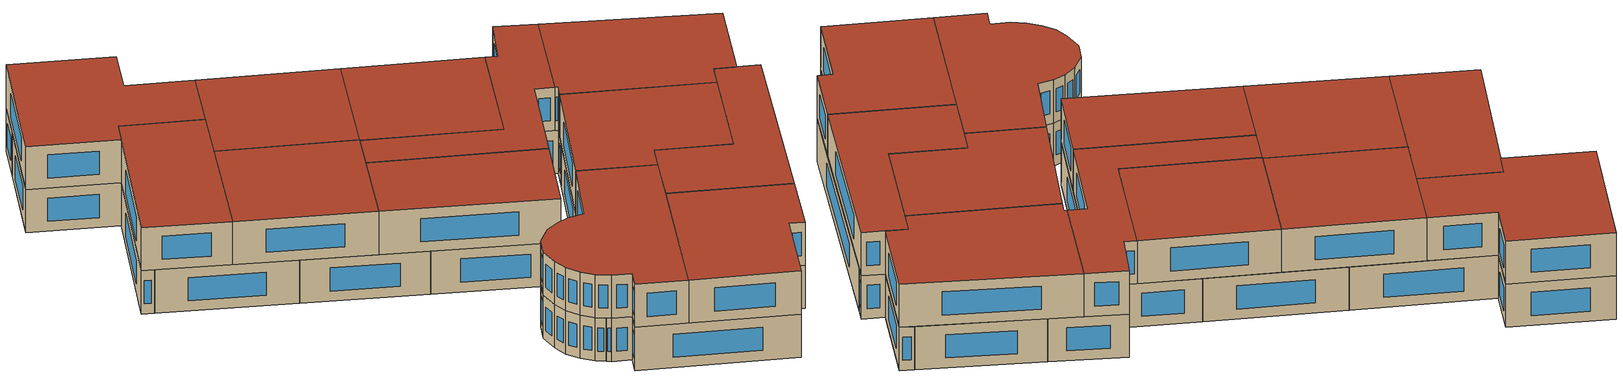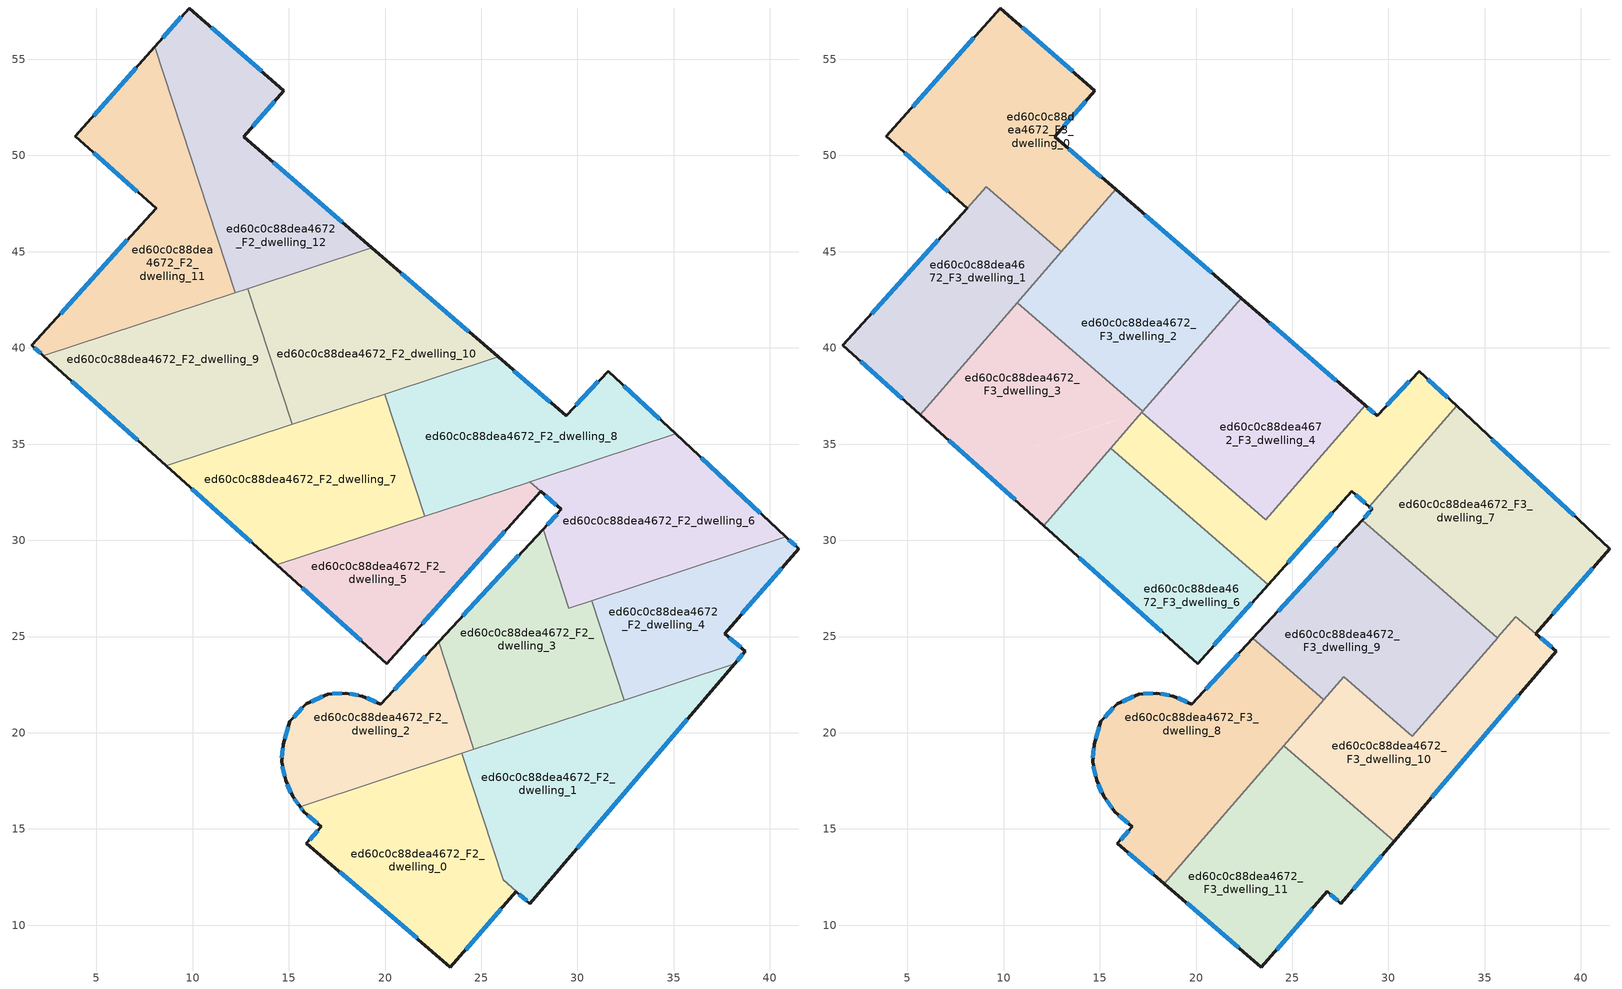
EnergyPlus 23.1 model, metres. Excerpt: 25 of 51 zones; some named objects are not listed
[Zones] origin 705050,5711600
ed60c0c88dea4672_F2_dwelling_0
 floor to ed60c0c88dea4672_F1_dwelling_0 (EU_floor_Construction): 23.99,18.93 26.15,12.36 26.82,11.75 23.4,7.83 15.92,14.25 16.69,15.12 15.78,15.91 15.59,16.17 z6
 wall outside (EU_wall_Construction): 15.59,16.17 15.78,15.91 16.69,15.12 15.92,14.25 23.4,7.83 26.82,11.75 z6:9
 wall to ed60c0c88dea4672_F2_dwelling_2 (EU_wall_Construction): 23.99,18.93 15.59,16.17 z6:9
 wall to ed60c0c88dea4672_F2_dwelling_1 (EU_wall_Construction): 26.82,11.75 26.15,12.36 23.99,18.93 z6:9
 window (EU_Window_Construction): 17.65,12.77 21.67,9.32 / 16.51,14.92 16.09,14.45 / 15.99,15.72 16.48,15.3 / 15.63,16.11 15.73,15.97 / 24.19,8.74 26.03,10.85 z6.69:8.31
ed60c0c88dea4672_F2_dwelling_1
 floor to ed60c0c88dea4672_F1_dwelling_1 (EU_floor_Construction): 38.17,23.58 27.53,11.11 26.82,11.75 26.14,12.36 23.99,18.93 z6
 wall outside (EU_wall_Construction): 26.82,11.75 27.53,11.11 38.17,23.58 z6:9
 wall to ed60c0c88dea4672_F2_dwelling_3 (EU_wall_Construction): 32.44,21.7 24.62,19.13 z6:9
 wall to ed60c0c88dea4672_F2_dwelling_4 (EU_wall_Construction): 38.17,23.58 32.44,21.7 z6:9
 wall to ed60c0c88dea4672_F2_dwelling_2 (EU_wall_Construction): 24.62,19.13 23.99,18.93 z6:9
 window (EU_Window_Construction): 30,14 35.71,20.7 / 26.99,11.6 27.37,11.26 z6.69:8.31
ed60c0c88dea4672_F2_dwelling_10
 floor to ed60c0c88dea4672_F1_dwelling_10 (EU_floor_Construction): 25.87,39.53 15.18,36.02 12.86,43.08 19.32,45.2 z6
 wall outside (EU_wall_Construction): 25.87,39.53 19.32,45.2 z6:9
 wall to ed60c0c88dea4672_F2_dwelling_9 (EU_wall_Construction): 12.86,43.08 15.18,36.02 z6:9
 wall to ed60c0c88dea4672_F2_dwelling_12 (EU_wall_Construction): 19.32,45.2 12.86,43.08 z6:9
 wall to ed60c0c88dea4672_F2_dwelling_8 (EU_wall_Construction): 19.99,37.6 25.87,39.53 z6:9
 wall to ed60c0c88dea4672_F2_dwelling_7 (EU_wall_Construction): 15.18,36.02 19.99,37.6 z6:9
 window (EU_Window_Construction): 24.36,40.84 20.84,43.89 z6.69:8.31
 ceiling adiabatic (EU_roof_Construction): 25.87,39.53 22.34,42.59 17.23,36.69 z9
ed60c0c88dea4672_F2_dwelling_11
 floor to ed60c0c88dea4672_F1_dwelling_11 (EU_floor_Construction): 8.04,55.64 12.23,42.88 2.25,39.6 1.65,40.14 8.1,47.26 3.9,51 z6
 wall outside (EU_wall_Construction): 8.04,55.64 3.9,51 8.1,47.26 1.65,40.14 2.25,39.6 z6:9
 wall to ed60c0c88dea4672_F2_dwelling_12 (EU_wall_Construction): 12.23,42.88 8.04,55.64 z6:9
 wall to ed60c0c88dea4672_F2_dwelling_9 (EU_wall_Construction): 2.25,39.6 12.23,42.88 z6:9
 window (EU_Window_Construction): 1.79,40.01 2.11,39.72 / 6.61,45.61 3.14,41.78 / 4.88,50.13 7.13,48.12 / 7.08,54.57 4.86,52.07 z6.69:8.31
 roof outside (EU_roof_Construction): 8.1,47.26 3.9,51 8.1,47.25 9.11,48.36 z9
ed60c0c88dea4672_F2_dwelling_12
 floor to ed60c0c88dea4672_F1_dwelling_12 (EU_floor_Construction): 14.74,53.37 12.65,50.97 19.32,45.2 12.23,42.88 8.04,55.64 9.83,57.66 z6
 wall outside (EU_wall_Construction): 19.32,45.2 12.65,50.97 14.74,53.37 9.83,57.66 8.04,55.64 z6:9
 wall to ed60c0c88dea4672_F2_dwelling_9 (EU_wall_Construction): 12.23,42.88 12.86,43.08 z6:9
 window (EU_Window_Construction): 17.78,46.54 14.19,49.64 / 9.42,57.19 8.45,56.11 / 13.61,54.36 10.97,56.67 / 13.14,51.53 14.26,52.82 z6.69:8.31
ed60c0c88dea4672_F2_dwelling_2
 floor to ed60c0c88dea4672_F1_dwelling_2 (EU_floor_Construction): 22.78,24.72 24.62,19.13 15.59,16.17 15.2,16.7 14.83,17.53 14.62,18.49 14.71,19.42 15.06,20.6 15.9,21.5 17.03,22 17.95,22.05 18.82,21.91 19.78,21.48 z6
 wall outside (EU_wall_Construction): 22.78,24.72 19.78,21.48 18.82,21.91 17.95,22.05 17.03,22 15.9,21.5 15.06,20.6 14.71,19.42 14.62,18.49 14.83,17.53 15.2,16.7 15.59,16.17 z6:9
 wall to ed60c0c88dea4672_F2_dwelling_3 (EU_wall_Construction): 24.62,19.13 22.78,24.72 z6:9
 window (EU_Window_Construction): 15.7,21.29 15.25,20.81 / 16.77,21.89 16.16,21.62 / 17.74,22.04 17.25,22.02 / 18.62,21.94 18.16,22.02 / 19.56,21.58 19.04,21.81 / 22.09,23.97 20.47,22.23 / 15.29,16.57 15.5,16.29 / 14.91,17.34 15.11,16.89 / 14.67,18.27 14.78,17.75 / 14.69,19.2 14.65,18.7 / 14.98,20.33 14.79,19.69 z6.69:8.31
 ceiling adiabatic (EU_roof_Construction): 24.62,19.13 24.55,19.33 24.29,19.03 z9
ed60c0c88dea4672_F2_dwelling_3
 floor to ed60c0c88dea4672_F1_dwelling_3 (EU_floor_Construction): 30.74,26.87 32.44,21.7 24.62,19.13 22.79,24.73 28.21,30.58 29.56,26.48 z6
 wall outside (EU_wall_Construction): 28.21,30.58 22.79,24.73 z6:9
 wall to ed60c0c88dea4672_F2_dwelling_6 (EU_wall_Construction): 30.74,26.87 29.56,26.48 28.21,30.58 z6:9
 wall to ed60c0c88dea4672_F2_dwelling_4 (EU_wall_Construction): 32.44,21.7 30.74,26.87 z6:9
 window (EU_Window_Construction): 26.95,29.23 24.04,26.08 z6.69:8.31
 ceiling adiabatic (EU_roof_Construction): 29.99,20.9 27.67,22.92 24.55,19.33 24.62,19.13 z9
ed60c0c88dea4672_F2_dwelling_4
 floor to ed60c0c88dea4672_F1_dwelling_4 (EU_floor_Construction): 41.5,29.56 37.65,25.15 38.72,24.23 38.17,23.58 32.44,21.7 30.74,26.87 40.83,30.18 z6
 wall outside (EU_wall_Construction): 38.17,23.58 38.72,24.23 37.65,25.15 41.5,29.56 40.83,30.18 z6:9
 wall to ed60c0c88dea4672_F2_dwelling_6 (EU_wall_Construction): 40.83,30.18 30.74,26.87 z6:9
 window (EU_Window_Construction): 38.48,24.44 37.9,24.94 / 38.3,23.73 38.6,24.08 / 41.34,29.71 40.99,30.04 / 38.54,26.17 40.61,28.54 z6.69:8.31
ed60c0c88dea4672_F2_dwelling_5
 floor to ed60c0c88dea4672_F1_dwelling_5 (EU_floor_Construction): 28.08,32.55 20.08,23.59 14.36,28.72 27.42,33 27.53,33.04 z6
 wall outside (EU_wall_Construction): 14.36,28.72 20.08,23.59 28.08,32.55 z6:9
 wall to ed60c0c88dea4672_F2_dwelling_6 (EU_wall_Construction): 28.08,32.55 27.53,33.04 27.42,33 z6:9
 wall to ed60c0c88dea4672_F2_dwelling_7 (EU_wall_Construction): 22.08,31.25 14.36,28.72 z6:9
 wall to ed60c0c88dea4672_F2_dwelling_8 (EU_wall_Construction): 27.42,33 22.08,31.25 z6:9
 window (EU_Window_Construction): 21.93,25.66 26.23,30.48 / 15.69,27.53 18.76,24.77 z6.69:8.31
 ceiling adiabatic (EU_roof_Construction): 20.08,23.59 23.76,27.7 20.33,30.68 14.36,28.72 z9; 23.64,31.06 24.49,32.04 23.05,31.57 z9
ed60c0c88dea4672_F2_dwelling_6
 floor to ed60c0c88dea4672_F1_dwelling_6 (EU_floor_Construction): 40.83,30.18 29.56,26.48 28.21,30.58 29.16,31.6 27.53,33.04 35.1,35.53 z6
 wall outside (EU_wall_Construction): 40.83,30.18 35.1,35.53 / 28.09,32.55 29.16,31.6 28.21,30.58 z6:9
 wall to ed60c0c88dea4672_F2_dwelling_8 (EU_wall_Construction): 30.93,34.16 27.54,33.04 27.41,33 / 35.1,35.53 30.94,34.16 z6:9
 window (EU_Window_Construction): 39.51,31.42 36.43,34.29 / 28.94,31.37 28.43,30.82 / 28.34,32.33 28.91,31.82 z6.69:8.31
ed60c0c88dea4672_F2_dwelling_7
 floor to ed60c0c88dea4672_F1_dwelling_7 (EU_floor_Construction): 19.99,37.6 22.08,31.25 14.36,28.72 8.63,33.87 z6
 wall outside (EU_wall_Construction): 8.63,33.87 14.36,28.72 z6:9
 wall to ed60c0c88dea4672_F2_dwelling_8 (EU_wall_Construction): 22.08,31.25 19.99,37.6 z6:9
 wall to ed60c0c88dea4672_F2_dwelling_9 (EU_wall_Construction): 15.18,36.02 8.63,33.87 z6:9
 window (EU_Window_Construction): 9.95,32.68 13.04,29.91 z6.69:8.31
 ceiling adiabatic (EU_roof_Construction): 12.09,30.76 17.23,36.69 8.63,33.87 z9
ed60c0c88dea4672_F2_dwelling_8
 floor to ed60c0c88dea4672_F1_dwelling_8 (EU_floor_Construction): 31.59,38.8 35.1,35.53 22.08,31.25 19.99,37.6 25.87,39.53 29.41,36.47 z6
 wall outside (EU_wall_Construction): 35.1,35.53 31.59,38.8 29.41,36.47 25.87,39.53 z6:9
 window (EU_Window_Construction): 28.59,37.18 26.69,38.82 / 31.09,38.26 29.92,37.01 / 34.29,36.28 32.4,38.04 z6.69:8.31
ed60c0c88dea4672_F2_dwelling_9
 floor to ed60c0c88dea4672_F1_dwelling_9 (EU_floor_Construction): 12.86,43.08 15.18,36.02 8.63,33.87 2.25,39.6 z6
 wall outside (EU_wall_Construction): 2.25,39.6 8.63,33.87 z6:9
 window (EU_Window_Construction): 3.72,38.27 7.15,35.2 z6.69:8.31
ed60c0c88dea4672_F3_dwelling_0
 floor to ed60c0c88dea4672_F2_dwelling_12 (EU_floor_Construction): 14.74,53.37 12.65,50.97 15.82,48.23 13.01,44.98 10.95,46.77 8.04,55.64 9.83,57.66 z9
 floor to ed60c0c88dea4672_F2_dwelling_11 (EU_floor_Construction): 8.04,55.64 10.95,46.77 9.11,48.36 8.1,47.26 3.9,51 z9
 wall outside (EU_wall_Construction): 15.82,48.23 12.65,50.97 14.74,53.37 9.83,57.66 3.9,51 8.1,47.26 z9:12
 wall to ed60c0c88dea4672_F3_dwelling_2 (EU_wall_Construction): 13.01,44.98 15.82,48.23 z9:12
 wall to ed60c0c88dea4672_F3_dwelling_1 (EU_wall_Construction): 8.1,47.26 9.11,48.36 13.01,44.98 z9:12
 window (EU_Window_Construction): 8.46,56.12 5.28,52.54 / 13.61,54.36 10.97,56.67 / 13.14,51.53 14.26,52.82 / 15.09,48.86 13.39,50.34 / 4.88,50.13 7.13,48.12 z9.69:11.31
 roof outside (EU_roof_Construction): 13.01,44.98 15.82,48.23 12.65,50.97 14.74,53.37 9.83,57.66 3.9,51 8.1,47.26 9.11,48.36 z12
ed60c0c88dea4672_F3_dwelling_1
 floor to ed60c0c88dea4672_F2_dwelling_11 (EU_floor_Construction): 10.95,46.77 11.94,43.75 10.76,42.39 2.25,39.6 1.65,40.14 8.1,47.25 9.11,48.36 z9
 floor to ed60c0c88dea4672_F2_dwelling_9 (EU_floor_Construction): 10.76,42.39 5.67,36.52 2.25,39.6 z9
 floor to ed60c0c88dea4672_F2_dwelling_12 (EU_floor_Construction): 13.01,44.98 11.94,43.75 10.95,46.77 z9
 wall outside (EU_wall_Construction): 8.1,47.25 1.65,40.14 5.67,36.52 z9:12
 wall to ed60c0c88dea4672_F3_dwelling_3 (EU_wall_Construction): 5.67,36.52 10.72,42.35 z9:12
 wall to ed60c0c88dea4672_F3_dwelling_2 (EU_wall_Construction): 10.72,42.35 13.01,44.98 z9:12
 window (EU_Window_Construction): 2.58,39.3 4.74,37.36 / 6.61,45.61 3.14,41.78 z9.69:11.31
 roof outside (EU_roof_Construction): 5.67,36.52 13.01,44.98 9.11,48.36 8.1,47.26 1.65,40.14 z12
ed60c0c88dea4672_F3_dwelling_10
 floor to ed60c0c88dea4672_F2_dwelling_1 (EU_floor_Construction): 38.17,23.58 30.3,14.35 24.74,19.17 29.99,20.9 31.23,19.82 33.03,21.89 z9
 floor to ed60c0c88dea4672_F2_dwelling_4 (EU_floor_Construction): 38.72,24.23 38.17,23.58 33.03,21.9 36.62,26.04 z9
 floor adiabatic (EU_floor_Construction): 29.99,20.9 24.74,19.17 24.56,19.33 27.67,22.92 z9
 wall outside (EU_wall_Construction): 30.3,14.35 38.72,24.23 37.66,25.15 z9:12
 wall to ed60c0c88dea4672_F3_dwelling_7 (EU_wall_Construction): 37.65,25.15 36.62,26.04 35.67,24.94 z9:12
 wall to ed60c0c88dea4672_F3_dwelling_11 (EU_wall_Construction): 24.56,19.33 30.3,14.35 z9:12
 wall to ed60c0c88dea4672_F3_dwelling_9 (EU_wall_Construction): 35.67,24.94 31.23,19.82 27.67,22.92 26.63,21.72 z9:12
 wall to ed60c0c88dea4672_F3_dwelling_8 (EU_wall_Construction): 26.63,21.72 24.56,19.33 z9:12
 window (EU_Window_Construction): 38.48,24.44 37.9,24.94 / 32.25,16.64 36.77,21.94 z9.69:11.31
 roof outside (EU_roof_Construction): 30.3,14.35 38.72,24.23 36.62,26.04 31.23,19.82 27.67,22.92 24.56,19.33 z12
ed60c0c88dea4672_F3_dwelling_11
 floor to ed60c0c88dea4672_F2_dwelling_0 (EU_floor_Construction): 24.05,18.74 26.15,12.36 26.82,11.75 23.4,7.83 18.35,12.17 z9
 floor to ed60c0c88dea4672_F2_dwelling_1 (EU_floor_Construction): 30.3,14.35 27.53,11.11 26.82,11.76 26.4,12.13 26.15,12.36 24.05,18.74 24.29,19.03 24.74,19.17 z9
 floor adiabatic (EU_floor_Construction): 24.74,19.17 24.29,19.03 24.56,19.33 z9
 wall outside (EU_wall_Construction): 18.35,12.17 23.4,7.83 26.82,11.75 27.53,11.11 30.3,14.35 z9:12
 wall to ed60c0c88dea4672_F3_dwelling_8 (EU_wall_Construction): 24.56,19.33 18.35,12.17 z9:12
 window (EU_Window_Construction): 28.17,11.86 29.66,13.6 / 26.98,11.61 27.37,11.26 / 24.19,8.74 26.03,10.85 / 19.52,11.16 22.23,8.83 z9.69:11.31
 roof outside (EU_roof_Construction): 27.53,11.11 30.3,14.35 24.56,19.33 18.35,12.17 23.4,7.83 26.82,11.75 z12
ed60c0c88dea4672_F3_dwelling_2
 floor to ed60c0c88dea4672_F2_dwelling_10 (EU_floor_Construction): 22.34,42.59 17.23,36.7 14.04,39.47 12.86,43.08 19.32,45.2 z9
 floor to ed60c0c88dea4672_F2_dwelling_12 (EU_floor_Construction): 19.32,45.2 12.23,42.88 11.94,43.75 15.82,48.23 z9
 floor to ed60c0c88dea4672_F2_dwelling_9 (EU_floor_Construction): 12.86,43.08 14.04,39.47 10.72,42.35 10.76,42.39 z9
 floor to ed60c0c88dea4672_F2_dwelling_11 (EU_floor_Construction): 11.94,43.75 12.23,42.88 10.76,42.39 z9
 wall outside (EU_wall_Construction): 22.34,42.59 15.82,48.23 z9:12
 wall to ed60c0c88dea4672_F3_dwelling_3 (EU_wall_Construction): 10.72,42.35 17.23,36.7 z9:12
 wall to ed60c0c88dea4672_F3_dwelling_4 (EU_wall_Construction): 17.23,36.7 22.34,42.59 z9:12
 window (EU_Window_Construction): 20.83,43.9 17.33,46.92 z9.69:11.31
 roof outside (EU_roof_Construction): 17.23,36.7 22.34,42.59 15.82,48.23 10.72,42.35 z12
ed60c0c88dea4672_F3_dwelling_3
 floor to ed60c0c88dea4672_F2_dwelling_9 (EU_floor_Construction): 14.04,39.47 15.18,36.02 8.63,33.87 5.67,36.52 10.72,42.35 z9
 floor to ed60c0c88dea4672_F2_dwelling_10 (EU_floor_Construction): 17.23,36.7 17.23,36.69 15.18,36.02 14.04,39.47 z9
 floor adiabatic (EU_floor_Construction): 17.23,36.69 12.09,30.76 8.63,33.87 z9
 wall outside (EU_wall_Construction): 5.67,36.52 12.09,30.76 z9:12
 wall to ed60c0c88dea4672_F3_dwelling_6 (EU_wall_Construction): 12.09,30.76 15.58,34.79 z9:12
 wall to ed60c0c88dea4672_F3_dwelling_5 (EU_wall_Construction): 15.58,34.79 17.19,36.65 z9:12
 wall to ed60c0c88dea4672_F3_dwelling_4 (EU_wall_Construction): 17.19,36.65 17.24,36.7 z9:12
 window (EU_Window_Construction): 7.16,35.19 10.6,32.1 z9.69:11.31
 roof outside (EU_roof_Construction): 12.09,30.76 17.23,36.7 10.72,42.35 5.67,36.52 z12
ed60c0c88dea4672_F3_dwelling_4
 floor to ed60c0c88dea4672_F2_dwelling_8 (EU_floor_Construction): 28.79,37.01 24.49,32.04 23.05,31.57 21.54,32.88 19.99,37.6 25.87,39.53 z9
 floor adiabatic (EU_floor_Construction): 24.49,32.04 23.64,31.06 23.05,31.57 z9; 25.87,39.53 17.23,36.69 22.34,42.59 z9
 floor to ed60c0c88dea4672_F2_dwelling_7 (EU_floor_Construction): 19.99,37.6 21.54,32.88 17.19,36.65 17.23,36.69 z9
 wall outside (EU_wall_Construction): 28.79,37.01 22.34,42.59 z9:12
 wall to ed60c0c88dea4672_F3_dwelling_5 (EU_wall_Construction): 17.19,36.65 23.64,31.06 28.79,37.01 z9:12
 window (EU_Window_Construction): 27.3,38.3 23.83,41.3 z9.69:11.31
 roof outside (EU_roof_Construction): 23.64,31.06 28.79,37.01 22.34,42.59 17.19,36.65 z12
ed60c0c88dea4672_F3_dwelling_5
 floor to ed60c0c88dea4672_F2_dwelling_8 (EU_floor_Construction): 33.54,36.98 31.15,34.23 24.49,32.04 28.79,37.01 29.41,36.47 31.59,38.8 z9; 23.05,31.57 22.08,31.25 21.54,32.88 z9
 floor to ed60c0c88dea4672_F2_dwelling_6 (EU_floor_Construction): 31.15,34.23 29,31.75 27.53,33.04 z9
 floor to ed60c0c88dea4672_F2_dwelling_7 (EU_floor_Construction): 21.54,32.88 22.08,31.25 20.33,30.68 15.58,34.79 17.19,36.65 z9
 floor to ed60c0c88dea4672_F2_dwelling_5 (EU_floor_Construction): 28.08,32.55 23.76,27.7 20.33,30.68 23.05,31.57 23.64,31.06 24.49,32.04 27.42,33 27.53,33.04 z9
 wall outside (EU_wall_Construction): 33.54,36.98 31.59,38.8 29.41,36.47 28.79,37.01 / 23.76,27.7 28.08,32.55 29,31.75 z9:12
 wall to ed60c0c88dea4672_F3_dwelling_7 (EU_wall_Construction): 29,31.75 33.54,36.98 z9:12
 wall to ed60c0c88dea4672_F3_dwelling_6 (EU_wall_Construction): 15.58,34.79 23.76,27.7 z9:12
 window (EU_Window_Construction): 29.27,36.59 28.93,36.88 / 31.09,38.26 29.92,37.01 / 33.09,37.4 32.04,38.38 / 28.3,32.37 28.79,31.93 / 24.76,28.83 27.08,31.43 z9.69:11.31
 roof outside (EU_roof_Construction): 29,31.75 33.54,36.98 31.59,38.8 29.41,36.47 28.79,37.01 23.64,31.06 17.19,36.65 15.58,34.79 23.76,27.7 28.08,32.55 z12
ed60c0c88dea4672_F3_dwelling_6
 floor to ed60c0c88dea4672_F2_dwelling_7 (EU_floor_Construction): 20.33,30.68 14.36,28.72 12.09,30.76 15.58,34.79 z9
 floor adiabatic (EU_floor_Construction): 23.76,27.7 20.08,23.59 14.36,28.72 20.33,30.68 z9
 wall outside (EU_wall_Construction): 12.09,30.76 20.08,23.59 23.76,27.7 z9:12
 window (EU_Window_Construction): 20.93,24.54 22.91,26.75 / 13.94,29.1 18.23,25.25 z9.69:11.31
 roof outside (EU_roof_Construction): 20.08,23.59 23.76,27.7 15.58,34.79 12.09,30.76 z12
ed60c0c88dea4672_F3_dwelling_7
 floor to ed60c0c88dea4672_F2_dwelling_4 (EU_floor_Construction): 41.5,29.56 37.65,25.15 36.62,26.04 35.67,24.94 32.7,27.51 40.83,30.18 z9
 floor to ed60c0c88dea4672_F2_dwelling_6 (EU_floor_Construction): 40.83,30.18 32.7,27.51 28.63,31.04 29.16,31.6 29,31.75 31.15,34.23 35.1,35.53 z9
 floor to ed60c0c88dea4672_F2_dwelling_8 (EU_floor_Construction): 35.1,35.53 31.15,34.23 33.54,36.98 z9
 wall outside (EU_wall_Construction): 29,31.75 29.16,31.6 28.63,31.04 / 37.65,25.15 41.5,29.56 33.54,36.98 z9:12
 wall to ed60c0c88dea4672_F3_dwelling_9 (EU_wall_Construction): 28.63,31.04 35.67,24.94 z9:12
 window (EU_Window_Construction): 29.04,31.47 28.75,31.17 / 29.03,31.71 29.12,31.64 / 39.65,31.28 35.38,35.27 / 38.54,26.17 40.61,28.54 z9.69:11.31
 roof outside (EU_roof_Construction): 37.65,25.15 41.5,29.56 33.54,36.98 29,31.75 29.16,31.6 28.63,31.04 35.67,24.94 36.62,26.04 z12
ed60c0c88dea4672_F3_dwelling_8
 floor to ed60c0c88dea4672_F2_dwelling_2 (EU_floor_Construction): 22.78,24.72 24.55,19.33 24.29,19.03 15.59,16.17 15.2,16.7 14.83,17.53 14.62,18.49 14.71,19.42 15.06,20.6 15.9,21.5 17.03,22 17.95,22.05 18.82,21.91 19.78,21.48 z9
 floor to ed60c0c88dea4672_F2_dwelling_0 (EU_floor_Construction): 23.99,18.93 24.05,18.74 18.35,12.17 15.92,14.25 16.69,15.12 15.78,15.91 15.59,16.17 z9
 floor to ed60c0c88dea4672_F2_dwelling_3 (EU_floor_Construction): 26.63,21.72 24.55,19.33 22.79,24.73 22.95,24.91 z9
 floor to ed60c0c88dea4672_F2_dwelling_1 (EU_floor_Construction): 24.29,19.03 24.05,18.74 23.99,18.93 z9
 wall outside (EU_wall_Construction): 22.95,24.91 19.78,21.48 18.82,21.91 17.95,22.05 17.03,22 15.9,21.5 15.06,20.6 14.71,19.42 14.62,18.49 14.83,17.53 15.2,16.7 15.78,15.91 16.69,15.12 15.92,14.25 18.35,12.17 z9:12
 wall to ed60c0c88dea4672_F3_dwelling_9 (EU_wall_Construction): 26.63,21.72 22.95,24.91 z9:12
 window (EU_Window_Construction): 16.51,14.92 16.09,14.45 / 15.99,15.72 16.48,15.3 / 15.33,16.51 15.64,16.09 / 14.91,17.34 15.11,16.89 / 14.67,18.27 14.78,17.75 / 14.69,19.2 14.65,18.7 / 14.98,20.33 14.79,19.69 / 15.7,21.29 15.25,20.81 / 16.77,21.89 16.16,21.62 / 17.74,22.04 17.25,22.02 / 18.62,21.94 18.16,22.02 / 19.56,21.58 19.04,21.81 / 22.22,24.11 20.51,22.27 / 16.48,13.77 17.78,12.65 z9.69:11.31
 roof outside (EU_roof_Construction): 18.35,12.17 26.63,21.72 22.95,24.91 19.78,21.48 18.82,21.91 17.95,22.05 17.03,22 15.9,21.5 15.06,20.6 14.71,19.42 14.62,18.49 14.83,17.53 15.2,16.7 15.78,15.91 16.69,15.12 15.92,14.25 z12
ed60c0c88dea4672_F3_dwelling_9
 floor to ed60c0c88dea4672_F2_dwelling_3 (EU_floor_Construction): 30.74,26.87 32.44,21.7 29.99,20.9 27.67,22.92 26.63,21.72 22.95,24.91 28.21,30.58 29.56,26.48 z9
 floor to ed60c0c88dea4672_F2_dwelling_4 (EU_floor_Construction): 35.67,24.94 33.03,21.89 32.44,21.7 30.74,26.87 32.7,27.51 z9
 floor to ed60c0c88dea4672_F2_dwelling_6 (EU_floor_Construction): 32.7,27.51 29.56,26.48 28.21,30.58 28.63,31.04 z9
 floor to ed60c0c88dea4672_F2_dwelling_1 (EU_floor_Construction): 33.03,21.89 31.23,19.82 29.99,20.9 z9
 wall outside (EU_wall_Construction): 28.63,31.04 22.95,24.91 z9:12
 window (EU_Window_Construction): 27.32,29.62 24.27,26.33 z9.69:11.31
 roof outside (EU_roof_Construction): 31.23,19.82 35.67,24.94 28.63,31.04 22.95,24.91 26.63,21.72 27.67,22.92 z12
[Building]
EU S2 Campaign: North Axis=0; Terrain=City; Solar Distribution=FullExterior
[Site:Location]
London: Latitude=51.5; Longitude=-0.5; Time Zone=0; Elevation=25
[SizingPeriod:WeatherFileDays]
AnnualSizingPeriod: Begin Month=1; Begin Day of Month=1; End Month=12; End Day of Month=31; Day of Week for Start Day=Monday; Use Weather File Daylight Saving Period=No; Use Weather File Rain and Snow Indicators=No
[MATERIAL]
EU_InternalMass_Material: Roughness=MediumRough; Thickness=0.1; Conductivity=1; Density=1800; Specific Heat=900; Thermal Absorptance=0.9; Solar Absorptance=0.7; Visible Absorptance=0.7
[MATERIAL:NOMASS] Roughness=MediumRough; Thermal Absorptance=0.9; Solar Absorptance=0.7; Visible Absorptance=0.7
Name | Thermal Resistance
EU_wall_NoMass | 0.635353
EU_roof_NoMass | 0.675062
EU_floor_NoMass | 1.96382
[WINDOWMATERIAL:SIMPLEGLAZINGSYSTEM]
EU_Window_SimpleGlazing: UFactor=2.96269; Solar Heat Gain Coefficient=0.76; Visible Transmittance=0.76
[CONSTRUCTION]
EU_wall_Construction: EU_wall_NoMass
EU_roof_Construction: EU_roof_NoMass
EU_floor_Construction: EU_floor_NoMass
EU_Window_Construction: EU_Window_SimpleGlazing
EU_InternalMass_Construction: EU_InternalMass_Material
[ZONE] Type=1; Multiplier=1; Ceiling Height=autocalculate; Floor Area=autocalculate; Part of Total Floor Area=Yes
Name | Volume
ed60c0c88dea4672_F2_dwelling_0 | 202.083
ed60c0c88dea4672_F3_dwelling_0 | 225.976
ed60c0c88dea4672_F2_dwelling_1 | 200.628
ed60c0c88dea4672_F3_dwelling_1 | 176.703
ed60c0c88dea4672_F2_dwelling_10 | 201.351
ed60c0c88dea4672_F3_dwelling_10 | 177.245
ed60c0c88dea4672_F2_dwelling_11 | 201.343
ed60c0c88dea4672_F3_dwelling_11 | 201.322
ed60c0c88dea4672_F2_dwelling_12 | 201.349
ed60c0c88dea4672_F2_dwelling_2 | 134.792
ed60c0c88dea4672_F3_dwelling_2 | 201.356
ed60c0c88dea4672_F2_dwelling_3 | 184.076
ed60c0c88dea4672_F3_dwelling_3 | 201.354
ed60c0c88dea4672_F2_dwelling_4 | 134.25
ed60c0c88dea4672_F3_dwelling_4 | 201.314
ed60c0c88dea4672_F2_dwelling_5 | 151.701
ed60c0c88dea4672_F3_dwelling_5 | 175.521
ed60c0c88dea4672_F2_dwelling_6 | 200.545
ed60c0c88dea4672_F3_dwelling_6 | 175.503
ed60c0c88dea4672_F2_dwelling_7 | 201.342
ed60c0c88dea4672_F3_dwelling_7 | 238.359
ed60c0c88dea4672_F2_dwelling_8 | 201.323
ed60c0c88dea4672_F3_dwelling_8 | 227.191
ed60c0c88dea4672_F2_dwelling_9 | 201.361
ed60c0c88dea4672_F3_dwelling_9 | 214.26
[INTERNALMASS] Construction=EU_InternalMass_Construction
Name | Zone or ZoneList | Surface Area
ed60c0c88dea4672_F2_dwelling_0_EU_InternalMass | ed60c0c88dea4672_F2_dwelling_0 | 67.3506
ed60c0c88dea4672_F2_dwelling_1_EU_InternalMass | ed60c0c88dea4672_F2_dwelling_1 | 66.8729
ed60c0c88dea4672_F2_dwelling_2_EU_InternalMass | ed60c0c88dea4672_F2_dwelling_2 | 44.9289
ed60c0c88dea4672_F2_dwelling_3_EU_InternalMass | ed60c0c88dea4672_F2_dwelling_3 | 61.3732
ed60c0c88dea4672_F2_dwelling_4_EU_InternalMass | ed60c0c88dea4672_F2_dwelling_4 | 44.7501
ed60c0c88dea4672_F2_dwelling_5_EU_InternalMass | ed60c0c88dea4672_F2_dwelling_5 | 50.5681
ed60c0c88dea4672_F2_dwelling_6_EU_InternalMass | ed60c0c88dea4672_F2_dwelling_6 | 66.8523
ed60c0c88dea4672_F2_dwelling_7_EU_InternalMass | ed60c0c88dea4672_F2_dwelling_7 | 67.114
ed60c0c88dea4672_F2_dwelling_8_EU_InternalMass | ed60c0c88dea4672_F2_dwelling_8 | 67.1111
ed60c0c88dea4672_F2_dwelling_9_EU_InternalMass | ed60c0c88dea4672_F2_dwelling_9 | 67.1202
ed60c0c88dea4672_F2_dwelling_10_EU_InternalMass | ed60c0c88dea4672_F2_dwelling_10 | 67.1168
ed60c0c88dea4672_F2_dwelling_11_EU_InternalMass | ed60c0c88dea4672_F2_dwelling_11 | 67.1142
ed60c0c88dea4672_F2_dwelling_12_EU_InternalMass | ed60c0c88dea4672_F2_dwelling_12 | 67.1168
ed60c0c88dea4672_F3_dwelling_0_EU_InternalMass | ed60c0c88dea4672_F3_dwelling_0 | 75.3238
ed60c0c88dea4672_F3_dwelling_1_EU_InternalMass | ed60c0c88dea4672_F3_dwelling_1 | 58.9042
ed60c0c88dea4672_F3_dwelling_2_EU_InternalMass | ed60c0c88dea4672_F3_dwelling_2 | 67.1184
ed60c0c88dea4672_F3_dwelling_3_EU_InternalMass | ed60c0c88dea4672_F3_dwelling_3 | 67.1175
ed60c0c88dea4672_F3_dwelling_4_EU_InternalMass | ed60c0c88dea4672_F3_dwelling_4 | 67.1057
ed60c0c88dea4672_F3_dwelling_5_EU_InternalMass | ed60c0c88dea4672_F3_dwelling_5 | 58.507
ed60c0c88dea4672_F3_dwelling_6_EU_InternalMass | ed60c0c88dea4672_F3_dwelling_6 | 58.5016
ed60c0c88dea4672_F3_dwelling_7_EU_InternalMass | ed60c0c88dea4672_F3_dwelling_7 | 79.4508
ed60c0c88dea4672_F3_dwelling_8_EU_InternalMass | ed60c0c88dea4672_F3_dwelling_8 | 75.7316
ed60c0c88dea4672_F3_dwelling_9_EU_InternalMass | ed60c0c88dea4672_F3_dwelling_9 | 71.4199
ed60c0c88dea4672_F3_dwelling_10_EU_InternalMass | ed60c0c88dea4672_F3_dwelling_10 | 59.0878
ed60c0c88dea4672_F3_dwelling_11_EU_InternalMass | ed60c0c88dea4672_F3_dwelling_11 | 67.1087
[OTHEREQUIPMENT] Fuel Type=Electricity; Design Level Calculation Method=Watts/Area; Power per Zone Floor Area=1; Fraction Latent=0; Fraction Radiant=0; Fraction Lost=0; Carbon Dioxide Generation Rate=0; EndUse Subcategory=EU_Step8_InternalGains
Name | Zone or ZoneList or Space or SpaceList | Schedule
EU_Step8_InternalGain_ed60c0c88dea4672_F2_dwelling_0_f000 | ed60c0c88dea4672_F2_dwelling_0 | EU_Step8_GainSchedule_ed60c0c88dea4672_F2_dwelling_0_f000
EU_Step8_InternalGain_ed60c0c88dea4672_F2_dwelling_1_f000 | ed60c0c88dea4672_F2_dwelling_1 | EU_Step8_GainSchedule_ed60c0c88dea4672_F2_dwelling_1_f000
EU_Step8_InternalGain_ed60c0c88dea4672_F2_dwelling_2_f000 | ed60c0c88dea4672_F2_dwelling_2 | EU_Step8_GainSchedule_ed60c0c88dea4672_F2_dwelling_2_f000
EU_Step8_InternalGain_ed60c0c88dea4672_F2_dwelling_3_f000 | ed60c0c88dea4672_F2_dwelling_3 | EU_Step8_GainSchedule_ed60c0c88dea4672_F2_dwelling_3_f000
EU_Step8_InternalGain_ed60c0c88dea4672_F2_dwelling_4_f000 | ed60c0c88dea4672_F2_dwelling_4 | EU_Step8_GainSchedule_ed60c0c88dea4672_F2_dwelling_4_f000
EU_Step8_InternalGain_ed60c0c88dea4672_F2_dwelling_5_f000 | ed60c0c88dea4672_F2_dwelling_5 | EU_Step8_GainSchedule_ed60c0c88dea4672_F2_dwelling_5_f000
EU_Step8_InternalGain_ed60c0c88dea4672_F2_dwelling_6_f000 | ed60c0c88dea4672_F2_dwelling_6 | EU_Step8_GainSchedule_ed60c0c88dea4672_F2_dwelling_6_f000
EU_Step8_InternalGain_ed60c0c88dea4672_F2_dwelling_7_f000 | ed60c0c88dea4672_F2_dwelling_7 | EU_Step8_GainSchedule_ed60c0c88dea4672_F2_dwelling_7_f000
EU_Step8_InternalGain_ed60c0c88dea4672_F2_dwelling_8_f000 | ed60c0c88dea4672_F2_dwelling_8 | EU_Step8_GainSchedule_ed60c0c88dea4672_F2_dwelling_8_f000
EU_Step8_InternalGain_ed60c0c88dea4672_F2_dwelling_9_f000 | ed60c0c88dea4672_F2_dwelling_9 | EU_Step8_GainSchedule_ed60c0c88dea4672_F2_dwelling_9_f000
EU_Step8_InternalGain_ed60c0c88dea4672_F2_dwelling_10_f000 | ed60c0c88dea4672_F2_dwelling_10 | EU_Step8_GainSchedule_ed60c0c88dea4672_F2_dwelling_10_f000
EU_Step8_InternalGain_ed60c0c88dea4672_F2_dwelling_11_f000 | ed60c0c88dea4672_F2_dwelling_11 | EU_Step8_GainSchedule_ed60c0c88dea4672_F2_dwelling_11_f000
EU_Step8_InternalGain_ed60c0c88dea4672_F2_dwelling_12_f000 | ed60c0c88dea4672_F2_dwelling_12 | EU_Step8_GainSchedule_ed60c0c88dea4672_F2_dwelling_12_f000
EU_Step8_InternalGain_ed60c0c88dea4672_F3_dwelling_0_f000 | ed60c0c88dea4672_F3_dwelling_0 | EU_Step8_GainSchedule_ed60c0c88dea4672_F3_dwelling_0_f000
EU_Step8_InternalGain_ed60c0c88dea4672_F3_dwelling_1_f000 | ed60c0c88dea4672_F3_dwelling_1 | EU_Step8_GainSchedule_ed60c0c88dea4672_F3_dwelling_1_f000
EU_Step8_InternalGain_ed60c0c88dea4672_F3_dwelling_2_f000 | ed60c0c88dea4672_F3_dwelling_2 | EU_Step8_GainSchedule_ed60c0c88dea4672_F3_dwelling_2_f000
EU_Step8_InternalGain_ed60c0c88dea4672_F3_dwelling_3_f000 | ed60c0c88dea4672_F3_dwelling_3 | EU_Step8_GainSchedule_ed60c0c88dea4672_F3_dwelling_3_f000
EU_Step8_InternalGain_ed60c0c88dea4672_F3_dwelling_4_f000 | ed60c0c88dea4672_F3_dwelling_4 | EU_Step8_GainSchedule_ed60c0c88dea4672_F3_dwelling_4_f000
EU_Step8_InternalGain_ed60c0c88dea4672_F3_dwelling_5_f000 | ed60c0c88dea4672_F3_dwelling_5 | EU_Step8_GainSchedule_ed60c0c88dea4672_F3_dwelling_5_f000
EU_Step8_InternalGain_ed60c0c88dea4672_F3_dwelling_6_f000 | ed60c0c88dea4672_F3_dwelling_6 | EU_Step8_GainSchedule_ed60c0c88dea4672_F3_dwelling_6_f000
EU_Step8_InternalGain_ed60c0c88dea4672_F3_dwelling_7_f000 | ed60c0c88dea4672_F3_dwelling_7 | EU_Step8_GainSchedule_ed60c0c88dea4672_F3_dwelling_7_f000
EU_Step8_InternalGain_ed60c0c88dea4672_F3_dwelling_8_f000 | ed60c0c88dea4672_F3_dwelling_8 | EU_Step8_GainSchedule_ed60c0c88dea4672_F3_dwelling_8_f000
EU_Step8_InternalGain_ed60c0c88dea4672_F3_dwelling_9_f000 | ed60c0c88dea4672_F3_dwelling_9 | EU_Step8_GainSchedule_ed60c0c88dea4672_F3_dwelling_9_f000
EU_Step8_InternalGain_ed60c0c88dea4672_F3_dwelling_10_f000 | ed60c0c88dea4672_F3_dwelling_10 | EU_Step8_GainSchedule_ed60c0c88dea4672_F3_dwelling_10_f000
EU_Step8_InternalGain_ed60c0c88dea4672_F3_dwelling_11_f000 | ed60c0c88dea4672_F3_dwelling_11 | EU_Step8_GainSchedule_ed60c0c88dea4672_F3_dwelling_11_f000
[ZONEVENTILATION:DESIGNFLOWRATE] Schedule=EU_AlwaysOn; Design Flow Rate Calculation Method=AirChanges/Hour; Air Changes per Hour=0.555504; Ventilation Type=Natural; Fan Pressure Rise=0; Fan Total Efficiency=1; Constant Term Coefficient=1; Temperature Term Coefficient=0; Velocity Term Coefficient=0; Velocity Squared Term Coefficient=0; Minimum Indoor Temperature=-100; Maximum Indoor Temperature=100; Delta Temperature=-100; Minimum Outdoor Temperature=-100; Maximum Outdoor Temperature=100; Maximum Wind Speed=40
Name | Zone or ZoneList or Space or SpaceList
EU_ConstantAir_ed60c0c88dea4672_F2_dwelling_0 | ed60c0c88dea4672_F2_dwelling_0
EU_ConstantAir_ed60c0c88dea4672_F2_dwelling_1 | ed60c0c88dea4672_F2_dwelling_1
EU_ConstantAir_ed60c0c88dea4672_F2_dwelling_2 | ed60c0c88dea4672_F2_dwelling_2
EU_ConstantAir_ed60c0c88dea4672_F2_dwelling_3 | ed60c0c88dea4672_F2_dwelling_3
EU_ConstantAir_ed60c0c88dea4672_F2_dwelling_4 | ed60c0c88dea4672_F2_dwelling_4
EU_ConstantAir_ed60c0c88dea4672_F2_dwelling_5 | ed60c0c88dea4672_F2_dwelling_5
EU_ConstantAir_ed60c0c88dea4672_F2_dwelling_6 | ed60c0c88dea4672_F2_dwelling_6
EU_ConstantAir_ed60c0c88dea4672_F2_dwelling_7 | ed60c0c88dea4672_F2_dwelling_7
EU_ConstantAir_ed60c0c88dea4672_F2_dwelling_8 | ed60c0c88dea4672_F2_dwelling_8
EU_ConstantAir_ed60c0c88dea4672_F2_dwelling_9 | ed60c0c88dea4672_F2_dwelling_9
EU_ConstantAir_ed60c0c88dea4672_F2_dwelling_10 | ed60c0c88dea4672_F2_dwelling_10
EU_ConstantAir_ed60c0c88dea4672_F2_dwelling_11 | ed60c0c88dea4672_F2_dwelling_11
EU_ConstantAir_ed60c0c88dea4672_F2_dwelling_12 | ed60c0c88dea4672_F2_dwelling_12
EU_ConstantAir_ed60c0c88dea4672_F3_dwelling_0 | ed60c0c88dea4672_F3_dwelling_0
EU_ConstantAir_ed60c0c88dea4672_F3_dwelling_1 | ed60c0c88dea4672_F3_dwelling_1
EU_ConstantAir_ed60c0c88dea4672_F3_dwelling_2 | ed60c0c88dea4672_F3_dwelling_2
EU_ConstantAir_ed60c0c88dea4672_F3_dwelling_3 | ed60c0c88dea4672_F3_dwelling_3
EU_ConstantAir_ed60c0c88dea4672_F3_dwelling_4 | ed60c0c88dea4672_F3_dwelling_4
EU_ConstantAir_ed60c0c88dea4672_F3_dwelling_5 | ed60c0c88dea4672_F3_dwelling_5
EU_ConstantAir_ed60c0c88dea4672_F3_dwelling_6 | ed60c0c88dea4672_F3_dwelling_6
EU_ConstantAir_ed60c0c88dea4672_F3_dwelling_7 | ed60c0c88dea4672_F3_dwelling_7
EU_ConstantAir_ed60c0c88dea4672_F3_dwelling_8 | ed60c0c88dea4672_F3_dwelling_8
EU_ConstantAir_ed60c0c88dea4672_F3_dwelling_9 | ed60c0c88dea4672_F3_dwelling_9
EU_ConstantAir_ed60c0c88dea4672_F3_dwelling_10 | ed60c0c88dea4672_F3_dwelling_10
EU_ConstantAir_ed60c0c88dea4672_F3_dwelling_11 | ed60c0c88dea4672_F3_dwelling_11
[HVACTEMPLATE:ZONE:IDEALLOADSAIRSYSTEM] System Availability Schedule=EU_AlwaysOn; Maximum Heating Supply Air Temperature=50; Minimum Cooling Supply Air Temperature=13; Maximum Heating Supply Air Humidity Ratio=0.0156; Minimum Cooling Supply Air Humidity Ratio=0.0077; Heating Limit=NoLimit; Cooling Limit=NoLimit; Heating Availability Schedule=EU_AlwaysOn; Cooling Availability Schedule=EU_CoolingOff; Dehumidification Control Type=ConstantSensibleHeatRatio; Cooling Sensible Heat Ratio=0.7; Dehumidification Setpoint=60; Humidification Control Type=None; Humidification Setpoint=30; Outdoor Air Method=None; Outdoor Air Flow Rate per Person=0.00944; Outdoor Air Flow Rate per Zone Floor Area=0; Outdoor Air Flow Rate per Zone=0; Demand Controlled Ventilation Type=None; Outdoor Air Economizer Type=NoEconomizer; Heat Recovery Type=None; Sensible Heat Recovery Effectiveness=0.7; Latent Heat Recovery Effectiveness=0.65
Name | Template Thermostat
ed60c0c88dea4672_F2_dwelling_0 | EU_HeatOnly_ed60c0c88dea4672_F2_dwelling_0
ed60c0c88dea4672_F2_dwelling_1 | EU_HeatOnly_ed60c0c88dea4672_F2_dwelling_1
ed60c0c88dea4672_F2_dwelling_2 | EU_HeatOnly_ed60c0c88dea4672_F2_dwelling_2
ed60c0c88dea4672_F2_dwelling_3 | EU_HeatOnly_ed60c0c88dea4672_F2_dwelling_3
ed60c0c88dea4672_F2_dwelling_4 | EU_HeatOnly_ed60c0c88dea4672_F2_dwelling_4
ed60c0c88dea4672_F2_dwelling_5 | EU_HeatOnly_ed60c0c88dea4672_F2_dwelling_5
ed60c0c88dea4672_F2_dwelling_6 | EU_HeatOnly_ed60c0c88dea4672_F2_dwelling_6
ed60c0c88dea4672_F2_dwelling_7 | EU_HeatOnly_ed60c0c88dea4672_F2_dwelling_7
ed60c0c88dea4672_F2_dwelling_8 | EU_HeatOnly_ed60c0c88dea4672_F2_dwelling_8
ed60c0c88dea4672_F2_dwelling_9 | EU_HeatOnly_ed60c0c88dea4672_F2_dwelling_9
ed60c0c88dea4672_F2_dwelling_10 | EU_HeatOnly_ed60c0c88dea4672_F2_dwelling_10
ed60c0c88dea4672_F2_dwelling_11 | EU_HeatOnly_ed60c0c88dea4672_F2_dwelling_11
ed60c0c88dea4672_F2_dwelling_12 | EU_HeatOnly_ed60c0c88dea4672_F2_dwelling_12
ed60c0c88dea4672_F3_dwelling_0 | EU_HeatOnly_ed60c0c88dea4672_F3_dwelling_0
ed60c0c88dea4672_F3_dwelling_1 | EU_HeatOnly_ed60c0c88dea4672_F3_dwelling_1
ed60c0c88dea4672_F3_dwelling_2 | EU_HeatOnly_ed60c0c88dea4672_F3_dwelling_2
ed60c0c88dea4672_F3_dwelling_3 | EU_HeatOnly_ed60c0c88dea4672_F3_dwelling_3
ed60c0c88dea4672_F3_dwelling_4 | EU_HeatOnly_ed60c0c88dea4672_F3_dwelling_4
ed60c0c88dea4672_F3_dwelling_5 | EU_HeatOnly_ed60c0c88dea4672_F3_dwelling_5
ed60c0c88dea4672_F3_dwelling_6 | EU_HeatOnly_ed60c0c88dea4672_F3_dwelling_6
ed60c0c88dea4672_F3_dwelling_7 | EU_HeatOnly_ed60c0c88dea4672_F3_dwelling_7
ed60c0c88dea4672_F3_dwelling_8 | EU_HeatOnly_ed60c0c88dea4672_F3_dwelling_8
ed60c0c88dea4672_F3_dwelling_9 | EU_HeatOnly_ed60c0c88dea4672_F3_dwelling_9
ed60c0c88dea4672_F3_dwelling_10 | EU_HeatOnly_ed60c0c88dea4672_F3_dwelling_10
ed60c0c88dea4672_F3_dwelling_11 | EU_HeatOnly_ed60c0c88dea4672_F3_dwelling_11
[SIZING:ZONE] Zone Cooling Design Supply Air Temperature Input Method=SupplyAirTemperature; Zone Cooling Design Supply Air Temperature=13; Zone Heating Design Supply Air Temperature Input Method=SupplyAirTemperature; Zone Heating Design Supply Air Temperature=50; Zone Cooling Design Supply Air Humidity Ratio=0.008; Zone Heating Design Supply Air Humidity Ratio=0.008; Cooling Design Air Flow Method=DesignDay; Cooling Design Air Flow Rate=0; Cooling Minimum Air Flow per Zone Floor Area=0.000762; Cooling Minimum Air Flow=0; Cooling Minimum Air Flow Fraction=0.2; Heating Design Air Flow Method=DesignDay; Heating Design Air Flow Rate=0; Heating Maximum Air Flow per Zone Floor Area=0.002032; Heating Maximum Air Flow=0.141576; Heating Maximum Air Flow Fraction=0.3; Account for Dedicated Outdoor Air System=No; Dedicated Outdoor Air System Control Strategy=NeutralSupplyAir; Dedicated Outdoor Air Low Setpoint Temperature for Design=autosize; Dedicated Outdoor Air High Setpoint Temperature for Design=autosize; Zone Load Sizing Method=Sensible Load Only No Latent Load; Zone Latent Cooling Design Supply Air Humidity Ratio Input Method=HumidityRatioDifference; Zone Cooling Design Supply Air Humidity Ratio Difference=0.005; Zone Latent Heating Design Supply Air Humidity Ratio Input Method=HumidityRatioDifference; Zone Humidification Design Supply Air Humidity Ratio Difference=0.005
ed60c0c88dea4672_F2_dwelling_0; ed60c0c88dea4672_F2_dwelling_1; ed60c0c88dea4672_F2_dwelling_2; ed60c0c88dea4672_F2_dwelling_3; ed60c0c88dea4672_F2_dwelling_4; ed60c0c88dea4672_F2_dwelling_5; ed60c0c88dea4672_F2_dwelling_6; ed60c0c88dea4672_F2_dwelling_7; ed60c0c88dea4672_F2_dwelling_8; ed60c0c88dea4672_F2_dwelling_9; ed60c0c88dea4672_F2_dwelling_10; ed60c0c88dea4672_F2_dwelling_11; ed60c0c88dea4672_F2_dwelling_12; ed60c0c88dea4672_F3_dwelling_0; ed60c0c88dea4672_F3_dwelling_1; ed60c0c88dea4672_F3_dwelling_2; ed60c0c88dea4672_F3_dwelling_3; ed60c0c88dea4672_F3_dwelling_4; ed60c0c88dea4672_F3_dwelling_5; ed60c0c88dea4672_F3_dwelling_6; ed60c0c88dea4672_F3_dwelling_7; ed60c0c88dea4672_F3_dwelling_8; ed60c0c88dea4672_F3_dwelling_9; ed60c0c88dea4672_F3_dwelling_10; ed60c0c88dea4672_F3_dwelling_11
[SCHEDULE:CONSTANT]
Name | Hourly Value
EU_AlwaysOn | 1
EU_CoolingOff | 0
[SCHEDULE:FILE] Column Number=1; Rows to Skip at Top=0; Number of Hours of Data=8760; Column Separator=Comma; Interpolate to Timestep=No; Minutes per Item=60; Adjust Schedule for Daylight Savings=Yes
Name | File
EU_Step8_GainSchedule_ed60c0c88dea4672_F2_dwelling_0_f000 | ../../schedules/ed60c0c88dea4672/ed60c0c88dea4672_F2_dwelling_0_f000_gain.csv
EU_Step8_GainSchedule_ed60c0c88dea4672_F2_dwelling_1_f000 | ../../schedules/ed60c0c88dea4672/ed60c0c88dea4672_F2_dwelling_1_f000_gain.csv
EU_Step8_GainSchedule_ed60c0c88dea4672_F2_dwelling_2_f000 | ../../schedules/ed60c0c88dea4672/ed60c0c88dea4672_F2_dwelling_2_f000_gain.csv
EU_Step8_GainSchedule_ed60c0c88dea4672_F2_dwelling_3_f000 | ../../schedules/ed60c0c88dea4672/ed60c0c88dea4672_F2_dwelling_3_f000_gain.csv
EU_Step8_GainSchedule_ed60c0c88dea4672_F2_dwelling_4_f000 | ../../schedules/ed60c0c88dea4672/ed60c0c88dea4672_F2_dwelling_4_f000_gain.csv
EU_Step8_GainSchedule_ed60c0c88dea4672_F2_dwelling_5_f000 | ../../schedules/ed60c0c88dea4672/ed60c0c88dea4672_F2_dwelling_5_f000_gain.csv
EU_Step8_GainSchedule_ed60c0c88dea4672_F2_dwelling_6_f000 | ../../schedules/ed60c0c88dea4672/ed60c0c88dea4672_F2_dwelling_6_f000_gain.csv
EU_Step8_GainSchedule_ed60c0c88dea4672_F2_dwelling_7_f000 | ../../schedules/ed60c0c88dea4672/ed60c0c88dea4672_F2_dwelling_7_f000_gain.csv
EU_Step8_GainSchedule_ed60c0c88dea4672_F2_dwelling_8_f000 | ../../schedules/ed60c0c88dea4672/ed60c0c88dea4672_F2_dwelling_8_f000_gain.csv
EU_Step8_GainSchedule_ed60c0c88dea4672_F2_dwelling_9_f000 | ../../schedules/ed60c0c88dea4672/ed60c0c88dea4672_F2_dwelling_9_f000_gain.csv
EU_Step8_GainSchedule_ed60c0c88dea4672_F2_dwelling_10_f000 | ../../schedules/ed60c0c88dea4672/ed60c0c88dea4672_F2_dwelling_10_f000_gain.csv
EU_Step8_GainSchedule_ed60c0c88dea4672_F2_dwelling_11_f000 | ../../schedules/ed60c0c88dea4672/ed60c0c88dea4672_F2_dwelling_11_f000_gain.csv
EU_Step8_GainSchedule_ed60c0c88dea4672_F2_dwelling_12_f000 | ../../schedules/ed60c0c88dea4672/ed60c0c88dea4672_F2_dwelling_12_f000_gain.csv
EU_Step8_GainSchedule_ed60c0c88dea4672_F3_dwelling_0_f000 | ../../schedules/ed60c0c88dea4672/ed60c0c88dea4672_F3_dwelling_0_f000_gain.csv
EU_Step8_GainSchedule_ed60c0c88dea4672_F3_dwelling_1_f000 | ../../schedules/ed60c0c88dea4672/ed60c0c88dea4672_F3_dwelling_1_f000_gain.csv
EU_Step8_GainSchedule_ed60c0c88dea4672_F3_dwelling_2_f000 | ../../schedules/ed60c0c88dea4672/ed60c0c88dea4672_F3_dwelling_2_f000_gain.csv
EU_Step8_GainSchedule_ed60c0c88dea4672_F3_dwelling_3_f000 | ../../schedules/ed60c0c88dea4672/ed60c0c88dea4672_F3_dwelling_3_f000_gain.csv
EU_Step8_GainSchedule_ed60c0c88dea4672_F3_dwelling_4_f000 | ../../schedules/ed60c0c88dea4672/ed60c0c88dea4672_F3_dwelling_4_f000_gain.csv
EU_Step8_GainSchedule_ed60c0c88dea4672_F3_dwelling_5_f000 | ../../schedules/ed60c0c88dea4672/ed60c0c88dea4672_F3_dwelling_5_f000_gain.csv
EU_Step8_GainSchedule_ed60c0c88dea4672_F3_dwelling_6_f000 | ../../schedules/ed60c0c88dea4672/ed60c0c88dea4672_F3_dwelling_6_f000_gain.csv
EU_Step8_GainSchedule_ed60c0c88dea4672_F3_dwelling_7_f000 | ../../schedules/ed60c0c88dea4672/ed60c0c88dea4672_F3_dwelling_7_f000_gain.csv
EU_Step8_GainSchedule_ed60c0c88dea4672_F3_dwelling_8_f000 | ../../schedules/ed60c0c88dea4672/ed60c0c88dea4672_F3_dwelling_8_f000_gain.csv
EU_Step8_GainSchedule_ed60c0c88dea4672_F3_dwelling_9_f000 | ../../schedules/ed60c0c88dea4672/ed60c0c88dea4672_F3_dwelling_9_f000_gain.csv
EU_Step8_GainSchedule_ed60c0c88dea4672_F3_dwelling_10_f000 | ../../schedules/ed60c0c88dea4672/ed60c0c88dea4672_F3_dwelling_10_f000_gain.csv
EU_Step8_GainSchedule_ed60c0c88dea4672_F3_dwelling_11_f000 | ../../schedules/ed60c0c88dea4672/ed60c0c88dea4672_F3_dwelling_11_f000_gain.csv
